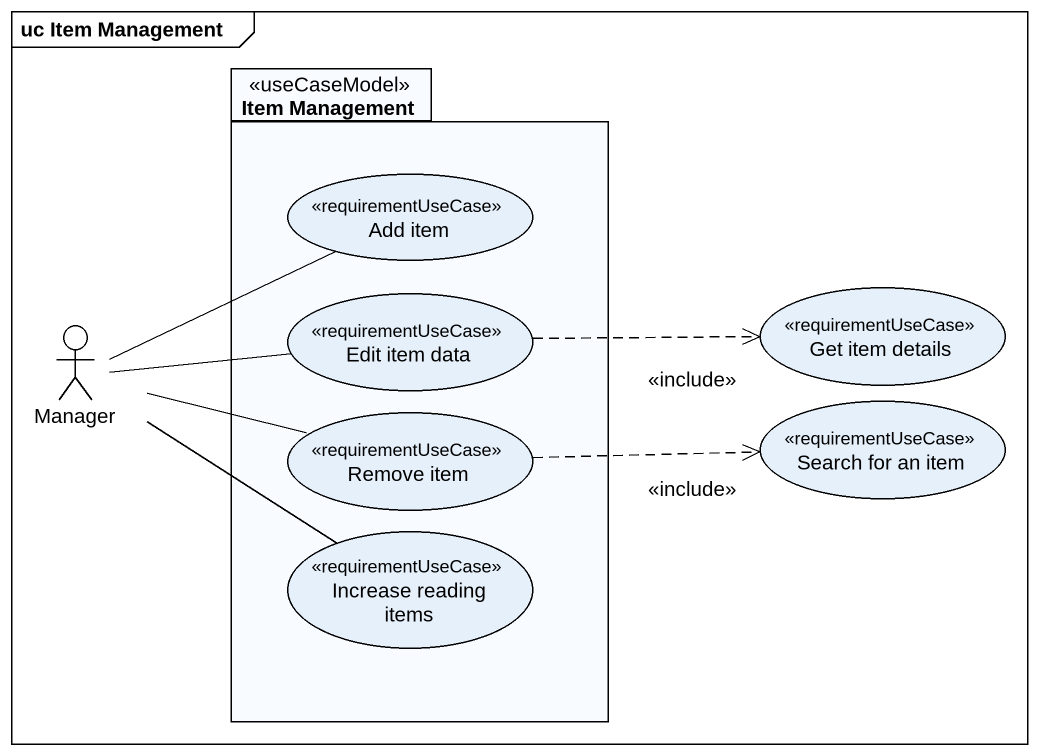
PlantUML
@startuml
mainframe uc Item Management
package "Item Management" as Item_Management <<useCaseModel>> {
  usecase "Add item" as Add_item <<requirementUseCase>>
  usecase "Edit item data" as Edit_item_data <<requirementUseCase>>
  usecase "Remove item" as Remove_item <<requirementUseCase>>
  usecase "Increase reading items" as Increase_reading_items <<requirementUseCase>>
}
usecase "Get item details" as Get_item_details <<requirementUseCase>>
actor Manager
usecase "Search for an item" as Search_for_an_item <<requirementUseCase>>
Manager -right- Add_item
Manager -right- Edit_item_data
Manager -right- Remove_item
Manager -- Increase_reading_items
Edit_item_data .right.> Get_item_details : <<include>>
Remove_item .right.> Search_for_an_item : <<include>>
@enduml
